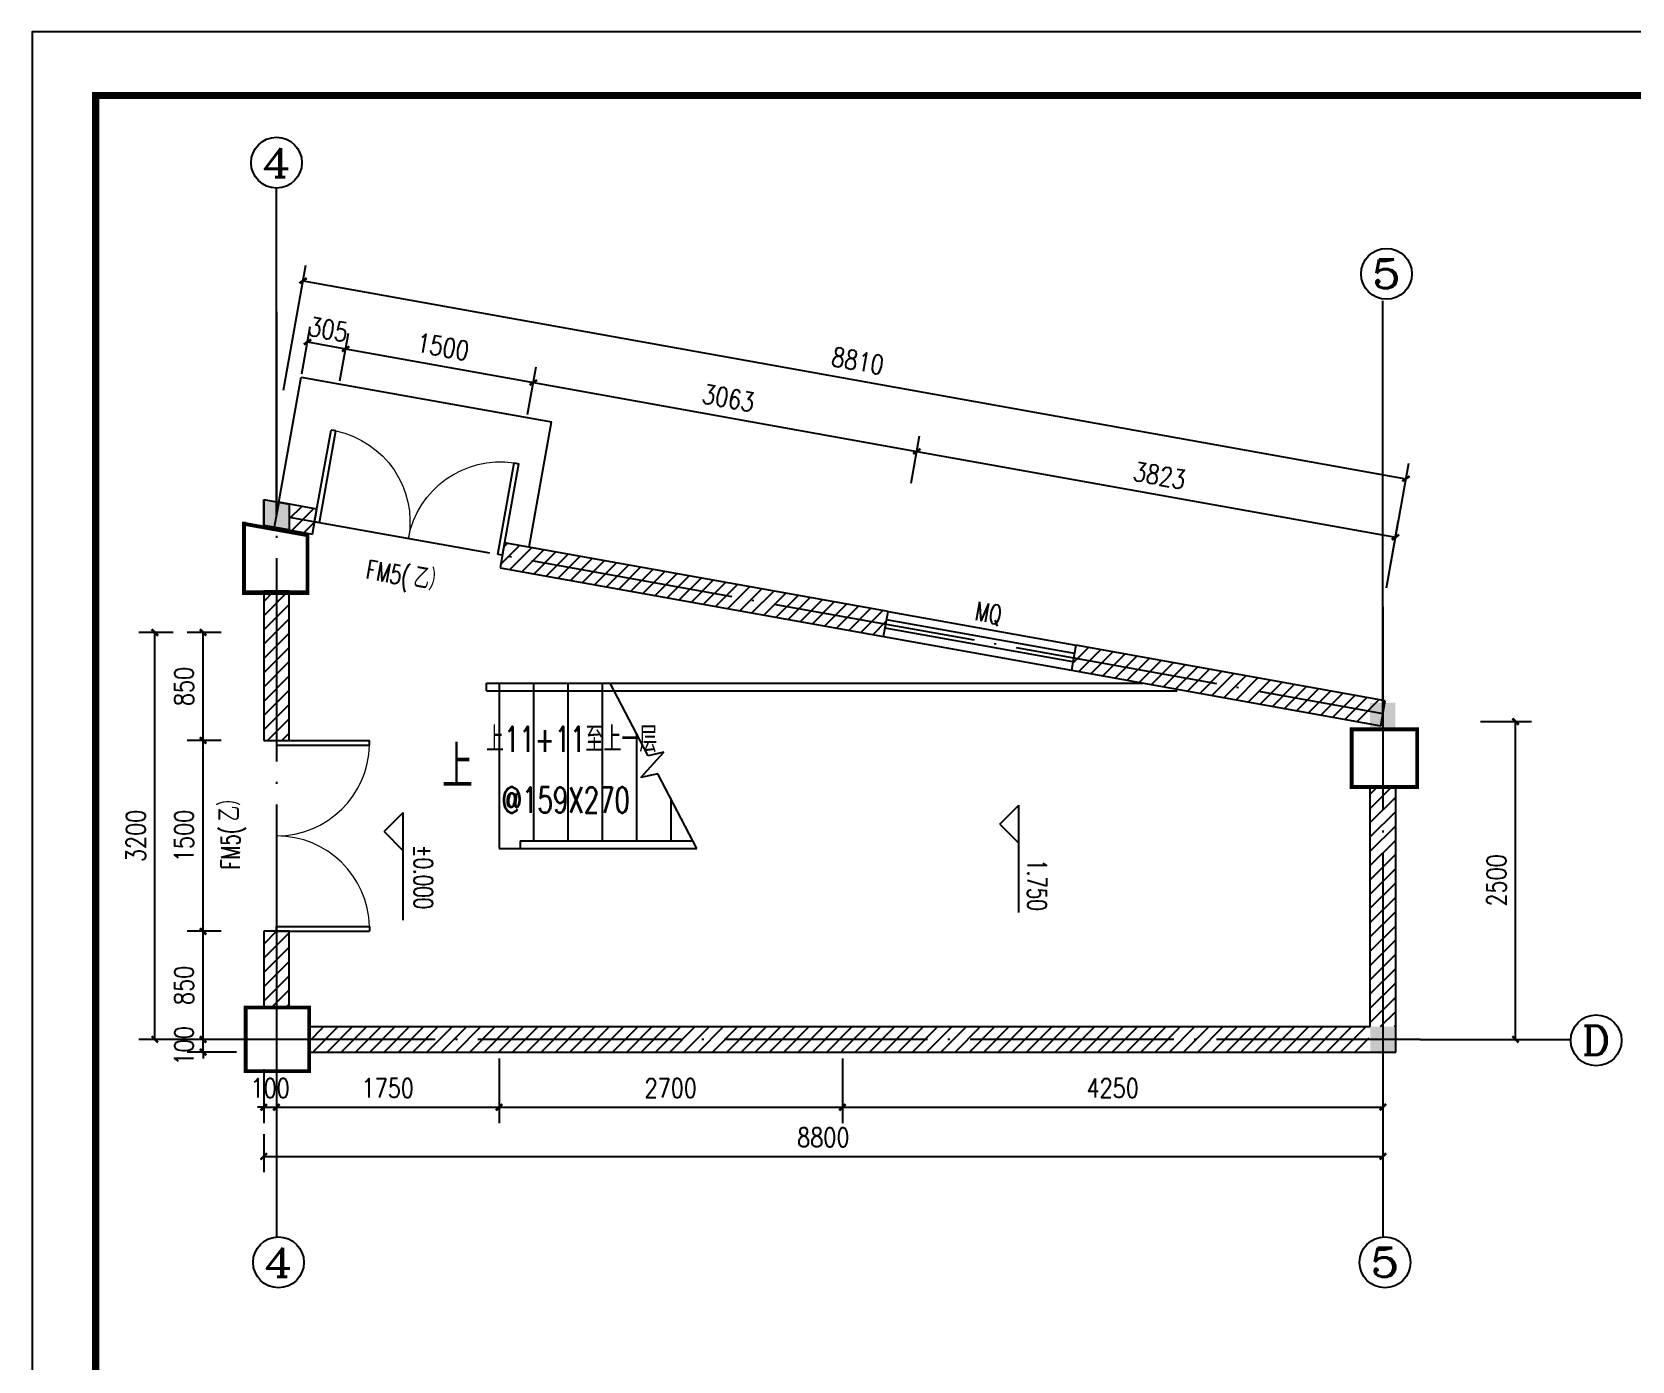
# Model space of a CAD drawing. Header units: millimetres. Extents: x 591771 to 1936534, y -622016 to 355666.
# Drawn here: x 691156 to 716317, y 201542 to 222443 of the extents above; entities that cross this region are included whole.
import ezdxf
from ezdxf.enums import TextEntityAlignment as Align

# ---------------------------------------------------------------- set-up
doc = ezdxf.new("R2010")
doc.units = ezdxf.units.MM
doc.header["$LTSCALE"] = 80
doc.linetypes.add('DOTE', pattern=[2.42, 2, -0.2, 0.02, -0.2])
for name, color, linetype in [('\\M+5BDA8-\\M+5B1EA\\M+5B8DF', 3, 'Continuous'), ('\\M+5BDA8-\\M+5B3DF\\M+5B4E7', 3, 'Continuous'), ('\\M+5BDA8-\\M+5B4B0', 4, 'Continuous'), ('\\M+5BDA8-\\M+5BCFD\\M+5CDB7', 3, 'Continuous'), ('\\M+5BDA8-\\M+5C2A5\\M+5CCDD', 2, 'Continuous'), ('\\M+5BDA8-\\M+5C3C5', 4, 'Continuous'), ('\\M+5BDA8-\\M+5C3C5\\M+5B4B0\\M+5B1E0\\M+5BAC5', 7, 'Continuous'), ('\\M+5BDA8-\\M+5C7BD-\\M+5D7A9', 31, 'Continuous'), ('\\M+5BDA8-\\M+5D6E1', 17, 'DOTE'), ('\\M+5BDA8-\\M+5D6E1-\\M+5B1EA\\M+5D7A2', 3, 'Continuous'), ('\\M+5C1A2\\M+5C3E6\\M+5CFDF\\M+5CCF51', 7, 'Continuous'), ('\\M+5C1A2\\M+5C3E6\\M+5CFDF\\M+5CCF55', 140, 'Continuous'), ('\\M+5C1A2\\M+5C3E6\\M+5CFF4\\M+5CCF53', 252, 'Continuous'), ('\\M+5CDBC\\M+5BFF2', 252, 'Continuous'), ('PUB_TAB', 7, 'Continuous'), ('PUB_TEXT', 7, 'Continuous'), ('WALL', 31, 'Continuous')]:
    doc.layers.add(name, color=color, linetype=linetype)
doc.styles.add('_HZTXT', font='txt.shx', dxfattribs={"width": 0.8, "bigfont": 'hztxt.shx'})
doc.styles.add('A-AXIS-LABEL', font='COMPLEX', dxfattribs={"bigfont": 'GBCBIG'})
doc.styles.add('A-STANDARD', font='SIMPLEX', dxfattribs={"bigfont": 'GBCBIG'})
doc.styles.add('A-WIN-LABEL', font='SIMPLEX', dxfattribs={"bigfont": 'GBCBIG'})
doc.styles.add('DIM_FONT', font='SIMPLEX.shx', dxfattribs={"width": 0.8})
doc.dimstyles.new('DIMN50', dxfattribs={"dimscale": 0.5, "dimtxt": 300, "dimasz": 100, "dimexe": 250, "dimexo": 300, "dimgap": 150, "dimtad": 1, "dimdec": 0, "dimzin": 0, "dimdsep": 46, "dimtxsty": 'DIM_FONT', "dimblk": 'ARCHTICK', "dimcen": 0.09, "dimclrt": 7, "dimazin": 2, "dimtfac": 1, "dimtdec": 0, "dimtix": 1, "dimtmove": 2, "dimatfit": 3, "dimldrblk": 'ARCHTICK', "dimfxl": 0, "dimtolj": 1, "dimtzin": 0, "dimarcsym": 0})
pattern_1 = [(45, (94871.28, 510783.78), (-56.126601, 56.126601), [])]
pattern_2 = [(45, (94871.28, 510783.78), (-56.126601, 56.126601), [])]

# ---------------------------------------------------------------- blocks, each defined once
blk = doc.blocks.new('\\M+5B6FE\\M+5CEAC\\M+5C3C5\\M+5BFE2$\\M+5CFB5\\M+5CDB3\\M+5CDBC\\M+5BFE2$00000108')
for p, q in [((-0.5, 0), (-0.5, 0.4875)), ((-0.475, 0.4875), (-0.5, 0.4875)), ((-0.475, 0), (-0.475, 0.4875)), ((0.475, 0), (0.475, 0.4875)), ((0.475, 0.4875), (0.5, 0.4875)), ((0.5, 0), (0.5, 0.4875)), ((-0.5, 0), (-0.475, 0)), ((0.5, 0), (0.475, 0))]:
    blk.add_line(p, q)
at = {"lineweight": 13}
for centre, start, end in [((-0.4875, 0), 0, 88.53072), ((0.4875, 0), 91.46928, 180)]:
    blk.add_arc(centre, 0.4875, start, end, dxfattribs=at)
blk = doc.blocks.new('\\M+5B6FE\\M+5CEAC\\M+5B4B0\\M+5BFE2$\\M+5CFB5\\M+5CDB3\\M+5CDBC\\M+5BFE2$00000001')
at = {"color": 0}
for points in [[(-0.5, 0.5), (-0.5, -0.5)], [(-0.5, 0.5), (0.5, 0.5)], [(0.5, -0.5), (0.5, 0.5)], [(0.5, 0.1667), (-0.5, 0.1667)], [(0.5, -0.1667), (-0.5, -0.1667)], [(-0.5, -0.5), (0.5, -0.5)]]:
    blk.add_lwpolyline(points, dxfattribs=at)
blk = doc.blocks.new('_ArchTick')
at = {"color": 0, "linetype": 'ByBlock', "const_width": 0.4}
blk.add_lwpolyline([(-0.5, -0.5), (0.5, 0.5)], dxfattribs=at)
blk = doc.blocks.new('*D1011')
at = {"layer": '\\M+5BDA8-\\M+5B3DF\\M+5B4E7', "color": 0, "lineweight": -2, "transparency": 16777216}
for p, q in [((699828, 209077), (699561, 209077)), ((699686, 208227), (699686, 209077)), ((699828, 208227), (699561, 208227))]:
    blk.add_line(p, q, dxfattribs=at)
at = {"layer": 'Defpoints', "color": 0, "transparency": 16777216}
for p in [(699686, 209077), (699978, 209077), (699978, 208227)]:
    blk.add_point(p, dxfattribs=at)
at = {"layer": '\\M+5BDA8-\\M+5B3DF\\M+5B4E7', "color": 0, "lineweight": -2, "transparency": 16777216, "xscale": 50, "yscale": 50, "zscale": 50}
for p, rotation in [((699686, 209077), 90), ((699686, 208227), 270)]:
    blk.add_blockref('_ArchTick', p, dxfattribs=dict(at, rotation=rotation))
at = {"layer": '\\M+5BDA8-\\M+5B3DF\\M+5B4E7', "color": 7, "transparency": 16777216, "insert": (699536, 208652), "char_height": 150, "attachment_point": 5, "rotation": 90, "style": 'DIM_FONT'}
blk.add_mtext('\\A1;850', dxfattribs=at)
blk = doc.blocks.new('*D1012')
at = {"layer": '\\M+5BDA8-\\M+5B3DF\\M+5B4E7', "color": 0, "lineweight": -2, "transparency": 16777216}
for p, q in [((699828, 210577), (699561, 210577)), ((699686, 209077), (699686, 210577)), ((699828, 209077), (699561, 209077))]:
    blk.add_line(p, q, dxfattribs=at)
at = {"layer": 'Defpoints', "color": 0, "transparency": 16777216}
for p in [(699686, 210577), (699978, 210577), (699978, 209077)]:
    blk.add_point(p, dxfattribs=at)
at = {"layer": '\\M+5BDA8-\\M+5B3DF\\M+5B4E7', "color": 0, "lineweight": -2, "transparency": 16777216, "xscale": 50, "yscale": 50, "zscale": 50}
for p, rotation in [((699686, 210577), 90), ((699686, 209077), 270)]:
    blk.add_blockref('_ArchTick', p, dxfattribs=dict(at, rotation=rotation))
at = {"layer": '\\M+5BDA8-\\M+5B3DF\\M+5B4E7', "color": 7, "transparency": 16777216, "insert": (699536, 209827), "char_height": 150, "attachment_point": 5, "rotation": 90, "style": 'DIM_FONT'}
blk.add_mtext('\\A1;1500', dxfattribs=at)
blk = doc.blocks.new('*D1013')
at = {"layer": '\\M+5BDA8-\\M+5B3DF\\M+5B4E7', "color": 0, "lineweight": -2, "transparency": 16777216}
for p, q in [((699828, 211427), (699561, 211427)), ((699686, 210577), (699686, 211427)), ((699828, 210577), (699561, 210577))]:
    blk.add_line(p, q, dxfattribs=at)
at = {"layer": 'Defpoints', "color": 0, "transparency": 16777216}
for p in [(699686, 211427), (699978, 211427), (699978, 210577)]:
    blk.add_point(p, dxfattribs=at)
at = {"layer": '\\M+5BDA8-\\M+5B3DF\\M+5B4E7', "color": 0, "lineweight": -2, "transparency": 16777216, "xscale": 50, "yscale": 50, "zscale": 50}
for p, rotation in [((699686, 211427), 90), ((699686, 210577), 270)]:
    blk.add_blockref('_ArchTick', p, dxfattribs=dict(at, rotation=rotation))
at = {"layer": '\\M+5BDA8-\\M+5B3DF\\M+5B4E7', "color": 7, "transparency": 16777216, "insert": (699536, 211002), "char_height": 150, "attachment_point": 5, "rotation": 90, "style": 'DIM_FONT'}
blk.add_mtext('\\A1;850', dxfattribs=at)
blk = doc.blocks.new('*D1014')
at = {"layer": '\\M+5BDA8-\\M+5B3DF\\M+5B4E7', "color": 0, "lineweight": -2, "transparency": 16777216}
for p, q in [((699451, 211427), (699182, 211427)), ((699307, 208227), (699307, 211427)), ((699451, 208227), (699182, 208227))]:
    blk.add_line(p, q, dxfattribs=at)
at = {"layer": 'Defpoints', "color": 0, "transparency": 16777216}
for p in [(699307, 211427), (699601, 211427), (699601, 208227)]:
    blk.add_point(p, dxfattribs=at)
at = {"layer": '\\M+5BDA8-\\M+5B3DF\\M+5B4E7', "color": 0, "lineweight": -2, "transparency": 16777216, "xscale": 50, "yscale": 50, "zscale": 50}
for p, rotation in [((699307, 211427), 90), ((699307, 208227), 270)]:
    blk.add_blockref('_ArchTick', p, dxfattribs=dict(at, rotation=rotation))
at = {"layer": '\\M+5BDA8-\\M+5B3DF\\M+5B4E7', "color": 7, "transparency": 16777216, "insert": (699157, 209827), "char_height": 150, "attachment_point": 5, "rotation": 90, "style": 'DIM_FONT'}
blk.add_mtext('\\A1;3200', dxfattribs=at)
blk = doc.blocks.new('*D1015')
at = {"layer": '\\M+5BDA8-\\M+5B3DF\\M+5B4E7', "color": 0, "lineweight": -2, "transparency": 16777216}
for p, q in [((699949, 208227), (699561, 208227)), ((699686, 208227), (699686, 208277)), ((699686, 208127), (699686, 208227)), ((699949, 208127), (699561, 208127)), ((699686, 208127), (699686, 208077))]:
    blk.add_line(p, q, dxfattribs=at)
at = {"layer": 'Defpoints', "color": 0, "transparency": 16777216}
for p in [(699686, 208227), (700099, 208227), (700099, 208127)]:
    blk.add_point(p, dxfattribs=at)
at = {"layer": '\\M+5BDA8-\\M+5B3DF\\M+5B4E7', "color": 0, "lineweight": -2, "transparency": 16777216, "xscale": 50, "yscale": 50, "zscale": 50}
for p, rotation in [((699686, 208227), 270), ((699686, 208127), 90)]:
    blk.add_blockref('_ArchTick', p, dxfattribs=dict(at, rotation=rotation))
at = {"layer": '\\M+5BDA8-\\M+5B3DF\\M+5B4E7', "color": 7, "transparency": 16777216, "insert": (699536, 208177), "char_height": 150, "attachment_point": 5, "rotation": 90, "style": 'DIM_FONT'}
blk.add_mtext('\\A1;100', dxfattribs=at)
blk = doc.blocks.new('*D1016')
at = {"layer": '\\M+5BDA8-\\M+5B3DF\\M+5B4E7', "color": 0, "lineweight": -2, "transparency": 16777216}
for p, q in [((700263, 208077), (700263, 207569)), ((702013, 208077), (702013, 207569)), ((700263, 207694), (702013, 207694))]:
    blk.add_line(p, q, dxfattribs=at)
at = {"layer": 'Defpoints', "color": 0, "transparency": 16777216}
for p in [(700263, 208227), (702013, 208227), (702013, 207694)]:
    blk.add_point(p, dxfattribs=at)
at = {"layer": '\\M+5BDA8-\\M+5B3DF\\M+5B4E7', "color": 0, "lineweight": -2, "transparency": 16777216, "xscale": 50, "yscale": 50, "zscale": 50, "rotation": 180}
blk.add_blockref('_ArchTick', (700263, 207694), dxfattribs=at)
at = {"layer": '\\M+5BDA8-\\M+5B3DF\\M+5B4E7', "color": 0, "lineweight": -2, "transparency": 16777216, "xscale": 50, "yscale": 50, "zscale": 50}
blk.add_blockref('_ArchTick', (702013, 207694), dxfattribs=at)
at = {"layer": '\\M+5BDA8-\\M+5B3DF\\M+5B4E7', "color": 7, "transparency": 16777216, "insert": (701138, 207844), "char_height": 150, "attachment_point": 5, "style": 'DIM_FONT'}
blk.add_mtext('\\A1;1750', dxfattribs=at)
blk = doc.blocks.new('*D1017')
at = {"layer": '\\M+5BDA8-\\M+5B3DF\\M+5B4E7', "color": 0, "lineweight": -2, "transparency": 16777216}
for p, q in [((702013, 208077), (702013, 207569)), ((704713, 208077), (704713, 207569)), ((702013, 207694), (704713, 207694))]:
    blk.add_line(p, q, dxfattribs=at)
at = {"layer": 'Defpoints', "color": 0, "transparency": 16777216}
for p in [(702013, 208227), (704713, 208227), (704713, 207694)]:
    blk.add_point(p, dxfattribs=at)
at = {"layer": '\\M+5BDA8-\\M+5B3DF\\M+5B4E7', "color": 0, "lineweight": -2, "transparency": 16777216, "xscale": 50, "yscale": 50, "zscale": 50, "rotation": 180}
blk.add_blockref('_ArchTick', (702013, 207694), dxfattribs=at)
at = {"layer": '\\M+5BDA8-\\M+5B3DF\\M+5B4E7', "color": 0, "lineweight": -2, "transparency": 16777216, "xscale": 50, "yscale": 50, "zscale": 50}
blk.add_blockref('_ArchTick', (704713, 207694), dxfattribs=at)
at = {"layer": '\\M+5BDA8-\\M+5B3DF\\M+5B4E7', "color": 7, "transparency": 16777216, "insert": (703363, 207844), "char_height": 150, "attachment_point": 5, "style": 'DIM_FONT'}
blk.add_mtext('\\A1;2700', dxfattribs=at)
blk = doc.blocks.new('*D1018')
at = {"layer": '\\M+5BDA8-\\M+5B3DF\\M+5B4E7', "color": 0, "lineweight": -2, "transparency": 16777216}
for p, q in [((704713, 208077), (704713, 207569)), ((708963, 208077), (708963, 207569)), ((704713, 207694), (708963, 207694))]:
    blk.add_line(p, q, dxfattribs=at)
at = {"layer": 'Defpoints', "color": 0, "transparency": 16777216}
for p in [(704713, 208227), (708963, 208227), (708963, 207694)]:
    blk.add_point(p, dxfattribs=at)
at = {"layer": '\\M+5BDA8-\\M+5B3DF\\M+5B4E7', "color": 0, "lineweight": -2, "transparency": 16777216, "xscale": 50, "yscale": 50, "zscale": 50, "rotation": 180}
blk.add_blockref('_ArchTick', (704713, 207694), dxfattribs=at)
at = {"layer": '\\M+5BDA8-\\M+5B3DF\\M+5B4E7', "color": 0, "lineweight": -2, "transparency": 16777216, "xscale": 50, "yscale": 50, "zscale": 50}
blk.add_blockref('_ArchTick', (708963, 207694), dxfattribs=at)
at = {"layer": '\\M+5BDA8-\\M+5B3DF\\M+5B4E7', "color": 7, "transparency": 16777216, "insert": (706838, 207844), "char_height": 150, "attachment_point": 5, "style": 'DIM_FONT'}
blk.add_mtext('\\A1;4250', dxfattribs=at)
blk = doc.blocks.new('*D1019')
at = {"layer": '\\M+5BDA8-\\M+5B3DF\\M+5B4E7', "color": 0, "lineweight": -2, "transparency": 16777216}
for p, q in [((700163, 207992), (700163, 207569)), ((700263, 207992), (700263, 207569)), ((700163, 207694), (700113, 207694)), ((700163, 207694), (700263, 207694)), ((700263, 207694), (700313, 207694))]:
    blk.add_line(p, q, dxfattribs=at)
at = {"layer": 'Defpoints', "color": 0, "transparency": 16777216}
for p in [(700163, 208142), (700263, 208142), (700263, 207694)]:
    blk.add_point(p, dxfattribs=at)
at = {"layer": '\\M+5BDA8-\\M+5B3DF\\M+5B4E7', "color": 0, "lineweight": -2, "transparency": 16777216, "xscale": 50, "yscale": 50, "zscale": 50}
blk.add_blockref('_ArchTick', (700163, 207694), dxfattribs=at)
at = {"layer": '\\M+5BDA8-\\M+5B3DF\\M+5B4E7', "color": 0, "lineweight": -2, "transparency": 16777216, "xscale": 50, "yscale": 50, "zscale": 50, "rotation": 180}
blk.add_blockref('_ArchTick', (700263, 207694), dxfattribs=at)
at = {"layer": '\\M+5BDA8-\\M+5B3DF\\M+5B4E7', "color": 7, "transparency": 16777216, "insert": (700213, 207844), "char_height": 150, "attachment_point": 5, "style": 'DIM_FONT'}
blk.add_mtext('\\A1;100', dxfattribs=at)
blk = doc.blocks.new('*D1020')
at = {"layer": '\\M+5BDA8-\\M+5B3DF\\M+5B4E7', "color": 0, "lineweight": -2, "transparency": 16777216}
for p, q in [((700163, 207481), (700163, 207182)), ((708963, 207481), (708963, 207182)), ((700163, 207307), (708963, 207307))]:
    blk.add_line(p, q, dxfattribs=at)
at = {"layer": 'Defpoints', "color": 0, "transparency": 16777216}
for p in [(700163, 207631), (708963, 207631), (708963, 207307)]:
    blk.add_point(p, dxfattribs=at)
at = {"layer": '\\M+5BDA8-\\M+5B3DF\\M+5B4E7', "color": 0, "lineweight": -2, "transparency": 16777216, "xscale": 50, "yscale": 50, "zscale": 50, "rotation": 180}
blk.add_blockref('_ArchTick', (700163, 207307), dxfattribs=at)
at = {"layer": '\\M+5BDA8-\\M+5B3DF\\M+5B4E7', "color": 0, "lineweight": -2, "transparency": 16777216, "xscale": 50, "yscale": 50, "zscale": 50}
blk.add_blockref('_ArchTick', (708963, 207307), dxfattribs=at)
at = {"layer": '\\M+5BDA8-\\M+5B3DF\\M+5B4E7', "color": 7, "transparency": 16777216, "insert": (704563, 207457), "char_height": 150, "attachment_point": 5, "style": 'DIM_FONT'}
blk.add_mtext('\\A1;8800', dxfattribs=at)
blk = doc.blocks.new('*D1021')
at = {"layer": '\\M+5BDA8-\\M+5B3DF\\M+5B4E7', "color": 0, "lineweight": -2, "transparency": 16777216}
for p, q in [((700462, 213460), (700529, 213834)), ((700762, 213406), (700829, 213781)), ((700507, 213711), (700807, 213657))]:
    blk.add_line(p, q, dxfattribs=at)
at = {"layer": 'Defpoints', "color": 0, "transparency": 16777216}
for p in [(700807, 213657), (700435, 213312), (700735, 213259)]:
    blk.add_point(p, dxfattribs=at)
at = {"layer": '\\M+5BDA8-\\M+5B3DF\\M+5B4E7', "color": 0, "lineweight": -2, "transparency": 16777216, "xscale": 50, "yscale": 50, "zscale": 50}
for p, rotation in [((700507, 213711), 169.8236399644768), ((700807, 213657), 349.8236399644767)]:
    blk.add_blockref('_ArchTick', p, dxfattribs=dict(at, rotation=rotation))
at = {"layer": '\\M+5BDA8-\\M+5B3DF\\M+5B4E7', "color": 7, "transparency": 16777216, "insert": (700670, 213810), "char_height": 150, "attachment_point": 5, "rotation": 349.8236, "style": 'DIM_FONT'}
blk.add_mtext('\\A1;305', dxfattribs=at)
blk = doc.blocks.new('*D1022')
at = {"layer": '\\M+5BDA8-\\M+5B3DF\\M+5B4E7', "color": 0, "lineweight": -2, "transparency": 16777216}
for p, q in [((700762, 213406), (700829, 213781)), ((700807, 213657), (702283, 213392)), ((702238, 213141), (702306, 213516))]:
    blk.add_line(p, q, dxfattribs=at)
at = {"layer": 'Defpoints', "color": 0, "transparency": 16777216}
for p in [(702283, 213392), (700735, 213259), (702212, 212994)]:
    blk.add_point(p, dxfattribs=at)
at = {"layer": '\\M+5BDA8-\\M+5B3DF\\M+5B4E7', "color": 0, "lineweight": -2, "transparency": 16777216, "xscale": 50, "yscale": 50, "zscale": 50}
for p, rotation in [((700807, 213657), 169.8236399644771), ((702283, 213392), 349.8236399644771)]:
    blk.add_blockref('_ArchTick', p, dxfattribs=dict(at, rotation=rotation))
at = {"layer": '\\M+5BDA8-\\M+5B3DF\\M+5B4E7', "color": 7, "transparency": 16777216, "insert": (701572, 213673), "char_height": 150, "attachment_point": 5, "rotation": 349.8236, "style": 'DIM_FONT'}
blk.add_mtext('\\A1;1500', dxfattribs=at)
blk = doc.blocks.new('*D1023')
at = {"layer": '\\M+5BDA8-\\M+5B3DF\\M+5B4E7', "color": 0, "lineweight": -2, "transparency": 16777216}
for p, q in [((702238, 213141), (702306, 213516)), ((702283, 213392), (705298, 212851)), ((705253, 212600), (705320, 212974))]:
    blk.add_line(p, q, dxfattribs=at)
at = {"layer": 'Defpoints', "color": 0, "transparency": 16777216}
for p in [(702212, 212994), (705298, 212851), (705227, 212452)]:
    blk.add_point(p, dxfattribs=at)
at = {"layer": '\\M+5BDA8-\\M+5B3DF\\M+5B4E7', "color": 0, "lineweight": -2, "transparency": 16777216, "xscale": 50, "yscale": 50, "zscale": 50}
for p, rotation in [((702283, 213392), 169.8236399644766), ((705298, 212851), 349.8236399644766)]:
    blk.add_blockref('_ArchTick', p, dxfattribs=dict(at, rotation=rotation))
at = {"layer": '\\M+5BDA8-\\M+5B3DF\\M+5B4E7', "color": 7, "transparency": 16777216, "insert": (703817, 213270), "char_height": 150, "attachment_point": 5, "rotation": 349.8236, "style": 'DIM_FONT'}
blk.add_mtext('\\A1;3063', dxfattribs=at)
blk = doc.blocks.new('*D1024')
at = {"layer": '\\M+5BDA8-\\M+5B3DF\\M+5B4E7', "color": 0, "lineweight": -2, "transparency": 16777216}
for p, q in [((705253, 212600), (705320, 212974)), ((705298, 212851), (709061, 212176)), ((709016, 211925), (709083, 212299))]:
    blk.add_line(p, q, dxfattribs=at)
at = {"layer": 'Defpoints', "color": 0, "transparency": 16777216}
for p in [(705227, 212452), (709061, 212176), (708990, 211777)]:
    blk.add_point(p, dxfattribs=at)
at = {"layer": '\\M+5BDA8-\\M+5B3DF\\M+5B4E7', "color": 0, "lineweight": -2, "transparency": 16777216, "xscale": 50, "yscale": 50, "zscale": 50}
for p, rotation in [((705298, 212851), 169.8236399644766), ((709061, 212176), 349.8236399644766)]:
    blk.add_blockref('_ArchTick', p, dxfattribs=dict(at, rotation=rotation))
at = {"layer": '\\M+5BDA8-\\M+5B3DF\\M+5B4E7', "color": 7, "transparency": 16777216, "insert": (707206, 212661), "char_height": 150, "attachment_point": 5, "rotation": 349.8236, "style": 'DIM_FONT'}
blk.add_mtext('\\A1;3823', dxfattribs=at)
blk = doc.blocks.new('*D1025')
at = {"layer": '\\M+5BDA8-\\M+5B3DF\\M+5B4E7', "color": 0, "lineweight": -2, "transparency": 16777216}
for p, q in [((700318, 213333), (700494, 214316)), ((700472, 214193), (709144, 212636)), ((708990, 211777), (709166, 212759))]:
    blk.add_line(p, q, dxfattribs=at)
at = {"layer": 'Defpoints', "color": 0, "transparency": 16777216}
for p in [(700291, 213186), (709144, 212636), (708963, 211629)]:
    blk.add_point(p, dxfattribs=at)
at = {"layer": '\\M+5BDA8-\\M+5B3DF\\M+5B4E7', "color": 0, "lineweight": -2, "transparency": 16777216, "xscale": 50, "yscale": 50, "zscale": 50}
for p, rotation in [((700472, 214193), 169.8236971619176), ((709144, 212636), 349.8236971619177)]:
    blk.add_blockref('_ArchTick', p, dxfattribs=dict(at, rotation=rotation))
at = {"layer": '\\M+5BDA8-\\M+5B3DF\\M+5B4E7', "color": 7, "transparency": 16777216, "insert": (704834, 213562), "char_height": 150, "attachment_point": 5, "rotation": 349.8237, "style": 'DIM_FONT'}
blk.add_mtext('\\A1;8810', dxfattribs=at)
blk = doc.blocks.new('*D1026')
at = {"layer": '\\M+5BDA8-\\M+5B3DF\\M+5B4E7', "color": 0, "lineweight": -2, "transparency": 16777216}
for p, q in [((709730, 210727), (710131, 210727)), ((710006, 208227), (710006, 210727)), ((709730, 208227), (710131, 208227))]:
    blk.add_line(p, q, dxfattribs=at)
at = {"layer": 'Defpoints', "color": 0, "transparency": 16777216}
for p in [(709580, 210727), (710006, 210727), (709580, 208227)]:
    blk.add_point(p, dxfattribs=at)
at = {"layer": '\\M+5BDA8-\\M+5B3DF\\M+5B4E7', "color": 0, "lineweight": -2, "transparency": 16777216, "xscale": 50, "yscale": 50, "zscale": 50}
for p, rotation in [((710006, 210727), 90), ((710006, 208227), 270)]:
    blk.add_blockref('_ArchTick', p, dxfattribs=dict(at, rotation=rotation))
at = {"layer": '\\M+5BDA8-\\M+5B3DF\\M+5B4E7', "color": 7, "transparency": 16777216, "insert": (709856, 209477), "char_height": 150, "attachment_point": 5, "rotation": 90, "style": 'DIM_FONT'}
blk.add_mtext('\\A1;2500', dxfattribs=at)
blk = doc.blocks.new('Y7')
at = {"layer": '\\M+5C1A2\\M+5C3E6\\M+5CFF4\\M+5CCF53'}
for points in [[(700163.2, 212472.2), (700163.2, 212269), (700363.2, 212233.1), (700363.2, 212436.2)], [(708861.8, 210674), (709061.8, 210674), (709061.8, 210874), (708861.8, 210874)], [(708864.6, 208126.5), (709064.6, 208126.5), (709064.6, 208326.5), (708864.6, 208326.5)]]:
    blk.add_hatch(color=256, dxfattribs=at).paths.add_polyline_path(points)
h = blk.add_hatch(dxfattribs=at)
h.set_pattern_fill('ANSI31', color=256, scale=50, style=0)
h.set_pattern_definition(pattern_2)
h.paths.add_polyline_path([(700363.2, 212436.2), (700363.2, 212233.1), (700545.5, 212200.3), (700580.9, 212397.2)])
h = blk.add_hatch(dxfattribs=at)
h.set_pattern_fill('ANSI31', color=256, scale=50, style=0)
h.set_pattern_definition(pattern_2)
h.paths.add_polyline_path([(705072, 211591), (702057.2, 212132.2), (702021.9, 211935.3), (705036.7, 211394.2)])
h = blk.add_hatch(dxfattribs=at)
h.set_pattern_fill('ANSI31', color=256, scale=50, style=0)
h.set_pattern_definition(pattern_1)
h.paths.add_polyline_path([(700363.2, 211751), (700163.2, 211751), (700163.2, 210577.2), (700363.2, 210577.2)])
h = blk.add_hatch(dxfattribs=at)
h.set_pattern_fill('ANSI31', color=256, scale=50, style=0)
h.set_pattern_definition(pattern_2)
h.paths.add_polyline_path([(700520.7, 208327.2), (700520.7, 208127.2), (708854.8, 208127.2), (708854.8, 208327.2)])
h.paths.add_polyline_path([(709063.2, 210211.4), (708863.2, 210211.4), (708863.2, 208327.2), (709063.2, 208327.2)])
h.paths.add_polyline_path([(708980.9, 210889.4), (706548.4, 211326), (706525.2, 211127), (708847.7, 210710.1)])
h = blk.add_hatch(dxfattribs=at)
h.set_pattern_fill('ANSI31', color=256, scale=50, style=0)
h.set_pattern_definition(pattern_1)
h.paths.add_polyline_path([(700163.2, 209077.2), (700163.2, 208477.2), (700363.2, 208477.2), (700363.2, 209077.2)])
at = {"layer": '\\M+5BDA8-\\M+5B1EA\\M+5B8DF'}
for p, q in [((701109.7, 209860.6), (701259.7, 210010.6)), ((701259.7, 209165.6), (701259.7, 210010.6)), ((705950.5, 209919.9), (706100.5, 210069.9)), ((706100.5, 209224.9), (706100.5, 210069.9)), ((701109.7, 209860.6), (701259.7, 209710.6)), ((705950.5, 209919.9), (706100.5, 209769.9))]:
    blk.add_line(p, q, dxfattribs=at)
at = {"layer": '\\M+5BDA8-\\M+5BCFD\\M+5CDB7'}
blk.add_lwpolyline([(701878.2, 210377.2, 0, 0, 0), (702793.2, 210377.2, 80, 0, 0), (703093.2, 210377.2, 0, 0, 0)], format="xyseb", dxfattribs=at)
at = {"layer": '\\M+5BDA8-\\M+5C2A5\\M+5CCDD'}
for p, q in [((702013.2, 211027.2), (702887, 211027.2)), ((702013.2, 211027.2), (702013.2, 209727.2)), ((702283.2, 211027.2), (702283.2, 209787.2)), ((702553.2, 211027.2), (702553.2, 209787.2)), ((702823.2, 211027.2), (702823.2, 209787.2)), ((703186.5, 210456.7), (702887, 211027.2)), ((703093.2, 210634.4), (703093.2, 209787.2)), ((703129, 210285.7), (703310, 210484.6)), ((703310, 210484.6), (703186.5, 210456.7)), ((703260.7, 210315.3), (703129, 210285.7)), ((703569.4, 209727.2), (703260.7, 210315.3)), ((703363.2, 210120), (703363.2, 209787.2)), ((702013.2, 209727.2), (702178.2, 209727.2)), ((702178.2, 209787.2), (703537.9, 209787.2)), ((702178.2, 209787.2), (702178.2, 209727.2)), ((702178.2, 209727.2), (703569.4, 209727.2)), ((702178.2, 209727.2), (703569.4, 209727.2))]:
    blk.add_line(p, q, dxfattribs=at)
at = {"layer": '\\M+5BDA8-\\M+5C7BD-\\M+5D7A9'}
for p, q in [((700280.9, 212451), (700245.5, 212254.2)), ((700580.8, 212397.2), (700280.9, 212451)), ((700545.5, 212200.4), (700580.8, 212397.2)), ((700245.5, 212254.2), (700545.5, 212200.4)), ((702057.2, 212132.2), (702021.9, 211935.3)), ((705072, 211591), (702057.2, 212132.2)), ((702021.9, 211935.3), (705036.7, 211394.2)), ((700163.2, 211751), (700163.2, 210577.2)), ((700363.2, 211751), (700163.2, 211751)), ((700363.2, 210577.2), (700363.2, 211751)), ((705036.7, 211394.2), (705072, 211591)), ((706548.4, 211326), (706513.1, 211129.2)), ((708980.9, 210889.4), (706548.4, 211326)), ((706513.1, 211129.2), (708945.5, 210692.5)), ((708945.5, 210692.5), (708980.9, 210889.4)), ((700163.2, 210577.2), (700363.2, 210577.2)), ((708863.2, 208327.2), (708863.2, 210211.4)), ((708863.2, 210211.4), (709063.2, 210211.4)), ((709063.2, 208127.2), (709063.2, 210211.4)), ((700363.2, 209077.2), (700163.2, 209077.2)), ((700163.2, 209077.2), (700163.2, 208477.2)), ((700363.2, 208477.2), (700363.2, 209077.2)), ((700163.2, 208477.2), (700363.2, 208477.2)), ((700520.7, 208327.2), (708863.2, 208327.2)), ((700520.7, 208327.2), (700520.7, 208127.2)), ((700520.7, 208127.2), (709063.2, 208127.2))]:
    blk.add_line(p, q, dxfattribs=at)
at = {"layer": '\\M+5BDA8-\\M+5D6E1', "ltscale": 10}
for p, q in [((700263.2, 213947.3), (700263.2, 207581.9)), ((700363.2, 212334.7), (708963.2, 210790.9)), ((708963.2, 211629.2), (708963.2, 207630.6)), ((709254.6, 208227.2), (699313.3, 208227.2))]:
    blk.add_line(p, q, dxfattribs=at)
at = {"layer": '\\M+5BDA8-\\M+5D6E1-\\M+5B1EA\\M+5D7A2'}
for p, q in [((700263.2, 212352.6), (700263.2, 214919.2)), ((708963.2, 210692.5), (708963.2, 214034)), ((700263.2, 208477.2), (700263.2, 206667.5)), ((708963.2, 208477.2), (708963.2, 206667.5)), ((709254.6, 208227.2), (710440.6, 208227.2))]:
    blk.add_line(p, q, dxfattribs=at)
for centre in [(700263.7, 215121), (708990.9, 214247.1), (710639.4, 208219.3), (700278.7, 206473.6), (708978.7, 206473.6)]:
    blk.add_circle(centre, 200, dxfattribs=at)
at = {"layer": '\\M+5C1A2\\M+5C3E6\\M+5CFDF\\M+5CCF55'}
for p, q in [((700280.9, 212451), (700457.6, 213435.3)), ((700457.6, 213435.3), (702426.1, 213081.9)), ((702249.4, 212097.7), (702426.1, 213081.9)), ((700163.2, 212472.2), (700163.2, 212251)), ((700163.2, 212472.2), (700363.2, 212436.2)), ((700363.2, 212436.2), (700363.2, 212233.1)), ((701913.2, 210967.2), (701913.2, 211027.2)), ((701913.2, 211027.2), (707076.4, 211027.2)), ((701913.2, 210967.2), (707344.8, 210967.2))]:
    blk.add_line(p, q, dxfattribs=at)
blk.add_lwpolyline([(700163.2, 212472.2), (700363.2, 212436.2), (700363.2, 212233.1), (700163.2, 212269), (700163.2, 212472.2)], dxfattribs=at)
at = {"layer": '\\M+5C1A2\\M+5C3E6\\M+5CFF4\\M+5CCF53'}
for p, q in [((700013.2, 212295.9), (700013.2, 211751)), ((700013.2, 211751), (700513.2, 211751))]:
    blk.add_line(p, q, dxfattribs=at)
at = {"layer": '\\M+5C1A2\\M+5C3E6\\M+5CFF4\\M+5CCF53', "const_width": 30}
for points in [[(700507.5, 212191.6), (700507.5, 211736.4), (700007.5, 211736.4), (700007.5, 212281.3), (700507.5, 212191.6)], [(709232.7, 210211.4), (709232.7, 210665), (708717.6, 210665), (708717.6, 210211.4), (709232.7, 210211.4)], [(700020.7, 208477.2), (700520.7, 208477.2), (700520.7, 207977.2), (700020.7, 207977.2), (700020.7, 208477.2)]]:
    blk.add_lwpolyline(points, dxfattribs=at)
at = {"layer": 'WALL'}
blk.add_line((700528.4, 212172), (700528.5, 212172), dxfattribs=at)
at = {"layer": '\\M+5BDA8-\\M+5B4B0'}
ref = blk.add_blockref('\\M+5B6FE\\M+5CEAC\\M+5B4B0\\M+5BFE2$\\M+5CFB5\\M+5CDB3\\M+5CDBC\\M+5BFE2$00000001', (705792.5, 211360.1), dxfattribs=dict(at, xscale=1500, yscale=-199.9999999999999, zscale=199.9999999999999, rotation=349.8236399644504))
ref.add_attrib('A', 'MQ', (705747.2, 211524.6), dxfattribs={"layer": '\\M+5BDA8-\\M+5C3C5\\M+5B4B0\\M+5B1E0\\M+5BAC5', "height": 148.75, "rotation": 349.82364, "style": 'A-WIN-LABEL', "width": 0.705882})
at = {"layer": '\\M+5BDA8-\\M+5C3C5', "yscale": 1500}
for p, xscale, zscale, rotation in [((701301.4, 212166.3), -1500, 199.9999999999999, 349.8236399644504), ((700263.2, 209827.2), 1500, 200, 269.9999999889214)]:
    blk.add_blockref('\\M+5B6FE\\M+5CEAC\\M+5C3C5\\M+5BFE2$\\M+5CFB5\\M+5CDB3\\M+5CDBC\\M+5BFE2$00000108', p, dxfattribs=dict(at, xscale=xscale, zscale=zscale, rotation=rotation))
at = {"layer": '\\M+5BDA8-\\M+5B1EA\\M+5B8DF', "color": 7, "style": 'A-STANDARD', "width": 0.705882}
for s, p in [('%%P0.000', (701344.2, 209755.4)), ('1.750', (706169.6, 209643.5))]:
    blk.add_text(s, height=148.75, rotation=270, dxfattribs=at).set_placement(p)
at = {"layer": '\\M+5BDA8-\\M+5C3C5\\M+5B4B0\\M+5B1E0\\M+5BAC5', "style": 'A-WIN-LABEL', "width": 0.705882}
for rotation, p in [(349.82364, (700958.7, 211851)), (90, (699975.7, 209562.1))]:
    blk.add_text('FM5(', height=148.75, rotation=rotation, dxfattribs=at).set_placement(p)
at = {"layer": '\\M+5BDA8-\\M+5C3C5\\M+5B4B0\\M+5B1E0\\M+5BAC5', "style": 'A-WIN-LABEL'}
for rotation, p in [(349.82364, (701332.7, 211783.9)), (90, (699975.7, 209942.1))]:
    blk.add_text('乙）', height=168.79, rotation=rotation, dxfattribs=at).set_placement(p)
at = {"layer": 'PUB_TAB', "style": '_HZTXT', "width": 0.705882}
for s, p in [('上11+11至上一层', (701910.5, 210487.3)), ('@159X270', (702031.6, 210009.4))]:
    blk.add_text(s, height=200, dxfattribs=at).set_placement(p)
at = {"layer": 'PUB_TEXT', "style": 'A-AXIS-LABEL'}
for s, width, p, p2 in [('4', 1.3125, (700150.5, 215007.8), (700376.8, 215007.8)), ('5', 1.5, (708877.8, 214134), (709104, 214134)), ('D', 1.235294, (710526.2, 208106.2), (710752.5, 208106.2)), ('4', 1.3125, (700165.6, 206360.4), (700391.9, 206360.4)), ('5', 1.5, (708865.6, 206360.4), (709091.9, 206360.4))]:
    blk.add_text(s, height=226.3, dxfattribs=dict(at, width=width)).set_placement(p, p2, align=Align.FIT)
at = {"layer": 'PUB_TEXT', "style": 'A-STANDARD'}
blk.add_text('上', height=337.6, dxfattribs=at).set_placement((701564.7, 210202.2))
at = {"layer": '\\M+5BDA8-\\M+5B3DF\\M+5B4E7'}
for p1, p2, distance, picture, middle in [((700291.3, 213185.8), (708963.2, 211629.2), 1022.8, '*D1025', (704834.5, 213561.9)), ((700735.5, 213258.5), (702211.9, 212993.5), 405.3, '*D1022', (701571.8, 213672.6)), ((702211.9, 212993.5), (705226.8, 212452.3), 405.3, '*D1023', (703817.4, 213269.5)), ((705226.8, 212452.3), (708989.7, 211776.9), 405.3, '*D1024', (707206.3, 212661.2)), ((699600.9, 208227.2), (699600.9, 211427.2), 293.5, '*D1014', (699157.4, 209827.2)), ((699978.1, 210577.2), (699978.1, 211427.2), 292.5, '*D1013', (699535.6, 211002.2)), ((709579.6, 208227.2), (709579.6, 210727.2), -426.1, '*D1026', (709855.7, 209477.2)), ((699978.1, 209077.2), (699978.1, 210577.2), 292.5, '*D1012', (699535.6, 209827.2)), ((699978.1, 208227.2), (699978.1, 209077.2), 292.5, '*D1011', (699535.6, 208652.2)), ((700098.8, 208127.2), (700098.8, 208227.2), 413.2, '*D1015', (699535.6, 208177.2)), ((700263.2, 208227.2), (702013.2, 208227.2), -532.9, '*D1016', (701138.2, 207844.3)), ((702013.2, 208227.2), (704713.2, 208227.2), -532.9, '*D1017', (703363.2, 207844.3)), ((704713.2, 208227.2), (708963.2, 208227.2), -532.9, '*D1018', (706838.2, 207844.3)), ((700163.2, 208142), (700263.2, 208142), -447.7, '*D1019', (700213.2, 207844.3)), ((700163.2, 207631.2), (708963.2, 207631.2), -323.9, '*D1020', (704563.2, 207457.3))]:
    dim = blk.add_aligned_dim(p1=p1, p2=p2, distance=distance, dimstyle='DIMN50', dxfattribs=at)
    dim.commit()
    dim.dimension.update_dxf_attribs({"geometry": picture, "text_midpoint": middle})
dim = blk.add_linear_dim(base=(700807.1, 213657.5), p1=(700435.5, 213312.4), p2=(700735.5, 213258.5), angle=349.82364, dimstyle='DIMN50', dxfattribs=at)
dim.commit()
dim.dimension.update_dxf_attribs({"geometry": '*D1021', "text_midpoint": (700670, 213809.7), "dimtype": 161})

msp = doc.modelspace()

# ---------------------------------------------------------------- linework, layer by layer
at = {"layer": '\\M+5CDBC\\M+5BFF2', "color": 2}
msp.add_lwpolyline([(691155.7, 163042.9), (775255.7, 163042.9), (775255.7, 222442.9), (691155.7, 222442.9)], close=True, dxfattribs=at)
at = {"layer": '\\M+5CDBC\\M+5BFF2', "color": 2, "const_width": 112.5}
msp.add_lwpolyline([(692155.7, 164042.9), (774255.7, 164042.9), (774255.7, 221442.9), (692155.7, 221442.9)], close=True, dxfattribs=at)

# ---------------------------------------------------------------- block references
at = {"layer": '\\M+5C1A2\\M+5C3E6\\M+5CFDF\\M+5CCF51', "xscale": 2, "yscale": 2, "zscale": 2}
msp.add_blockref('Y7', (-705525.9, -209854.2), dxfattribs=at)

doc.saveas('drawing.dxf')
